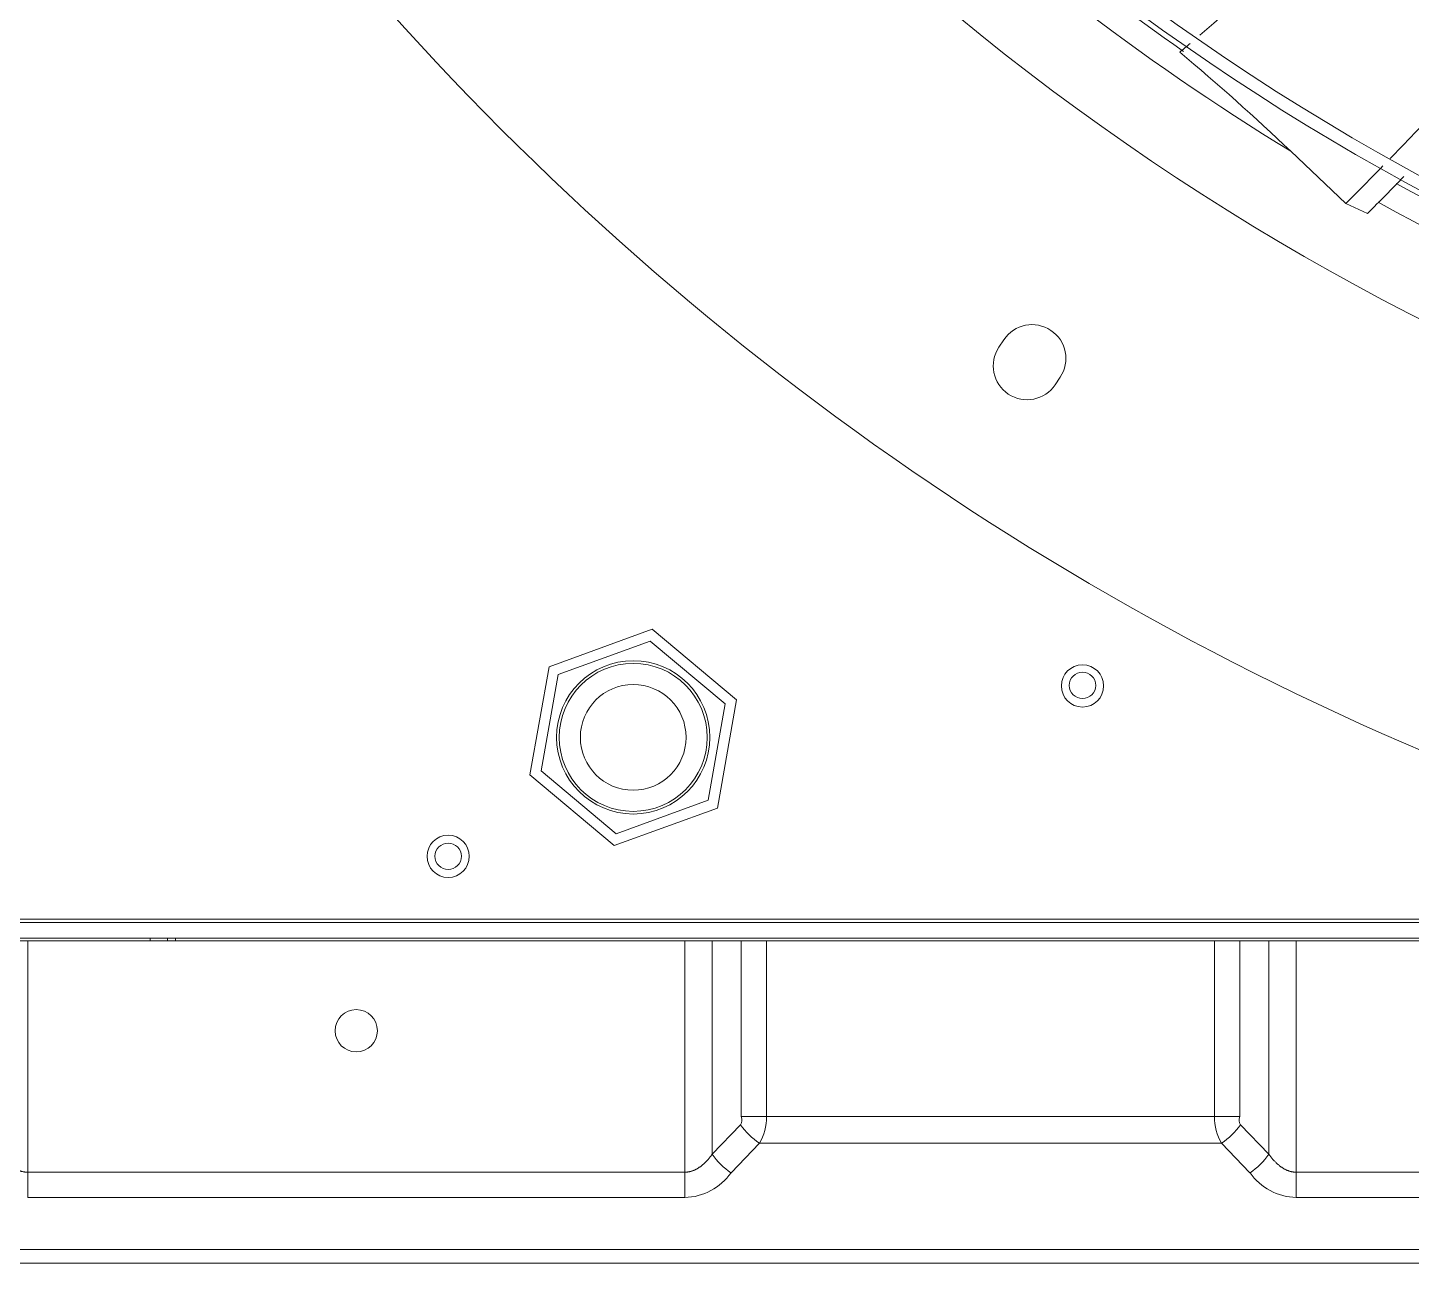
# Model space of a CAD drawing. Header units: millimetres. Extents: x 113490 to 142599, y -20467 to 115.
# Drawn here: x 130816.7 to 131078.5, y -11964.5 to -11730.7 of the extents above; entities that cross this region are included whole.
import ezdxf

# ---------------------------------------------------------------- set-up
doc = ezdxf.new("R2010")
doc.units = ezdxf.units.MM
doc.layers.add('DV3_0', color=7, linetype='Continuous')

msp = doc.modelspace()

# ---------------------------------------------------------------- linework, layer by layer
at = {"layer": 'DV3_0', "color": 7, "linetype": 'Continuous', "lineweight": 15}
for p, q in [((131055.63, -11754.1), (131066.07, -11764)), ((131066.07, -11764), (131070.16, -11765.89)), ((131001.38, -11789.76), (131000.44, -11791.17)), ((131011.08, -11798.28), (131012.02, -11796.87)), ((130915.32, -11851.63), (130934.85, -11844.52)), ((130934.85, -11844.52), (130950.77, -11857.89)), ((130934.46, -11846.77), (130917.07, -11853.09)), ((130948.62, -11858.67), (130934.46, -11846.77)), ((130911.7, -11872.09), (130915.32, -11851.63)), ((130917.07, -11853.09), (130913.85, -11871.31)), ((130950.77, -11857.89), (130947.16, -11878.36)), ((130945.41, -11876.89), (130948.62, -11858.67)), ((130913.85, -11871.31), (130928.02, -11883.21)), ((130927.62, -11885.46), (130911.7, -11872.09)), ((130947.16, -11878.36), (130927.62, -11885.46)), ((130928.02, -11883.21), (130945.41, -11876.89)), ((131793.58, -11899.99), (130799.67, -11899.99)), ((131793.58, -11902.99), (130799.67, -11902.99)), ((130816.68, -11903.49), (130811.51, -11903.49)), ((130816.68, -11903.49), (130941, -11903.49)), ((130844.64, -11903.49), (130844.64, -11902.99)), ((130946.16, -11903.49), (130941, -11903.49)), ((130946.16, -11903.49), (130951.69, -11903.49)), ((130956.46, -11903.49), (130951.69, -11903.49)), ((131041.22, -11903.49), (130956.46, -11903.49)), ((131045.99, -11903.49), (131041.22, -11903.49)), ((131045.99, -11903.49), (131051.51, -11903.49)), ((131056.68, -11903.49), (131051.51, -11903.49)), ((131056.68, -11903.49), (131181, -11903.49)), ((130738.62, -11964.49), (131853.86, -11964.49))]:
    msp.add_line(p, q, dxfattribs=at)
at = {"layer": 'DV3_0', "color": 7, "linetype": 'Continuous', "lineweight": 20}
for p, q in [((131806.84, -11899.39), (130786.6, -11899.39)), ((130816.68, -11947.25), (130816.68, -11903.49)), ((130839.84, -11903.49), (130839.84, -11902.99)), ((130843.16, -11903.49), (130843.16, -11902.99)), ((130941, -11947.25), (130941, -11903.49)), ((130946.16, -11943.87), (130946.16, -11903.49)), ((130951.69, -11903.49), (130951.69, -11936.74)), ((130956.46, -11903.49), (130956.46, -11936.74)), ((131041.22, -11936.74), (131041.22, -11903.49)), ((131045.99, -11936.74), (131045.99, -11903.49)), ((131051.51, -11943.87), (131051.51, -11903.49)), ((131056.68, -11947.25), (131056.68, -11903.49)), ((130951.69, -11936.74), (130956.46, -11936.74)), ((131041.22, -11936.74), (130956.46, -11936.74)), ((131045.99, -11936.74), (131041.22, -11936.74)), ((130951.55, -11938.28), (130946.16, -11943.87)), ((131051.51, -11943.87), (131046.13, -11938.28)), ((130955.13, -11941.77), (130949.74, -11947.36)), ((131042.55, -11941.77), (130955.13, -11941.77)), ((131047.93, -11947.36), (131042.55, -11941.77)), ((130941, -11947.25), (130816.68, -11947.25)), ((130816.68, -11947.25), (130816.68, -11952.04)), ((130941, -11947.25), (130941, -11952.04)), ((131181, -11947.25), (131056.68, -11947.25)), ((131056.68, -11947.25), (131056.68, -11952.04)), ((130941, -11952.04), (130816.68, -11952.04)), ((131181, -11952.04), (131056.68, -11952.04)), ((130738.62, -11961.85), (131853.86, -11961.85))]:
    msp.add_line(p, q, dxfattribs=at)
msp.add_circle((130931.24, -11864.99), 14.5, dxfattribs=at)
at = {"layer": 'DV3_0', "color": 7, "linetype": 'Continuous', "lineweight": 15}
for centre, radius in [((130931.24, -11864.99), 14), ((131016.24, -11855.25), 4), ((131016.24, -11855.15), 2.5), ((130931.24, -11864.99), 10), ((130896.23, -11887.49), 4), ((130896.23, -11887.49), 2.5), ((130878.84, -11920.49), 4)]:
    msp.add_circle(centre, radius, dxfattribs=at)
for centre, radius, start, end in [((131296.24, -11359.99), 551.5, 195.4775, 254.5225), ((130471.84, -11069), 872.24, 310.5122, 317.77416), ((129699.45, -10413.41), 1921.39, 315.69478, 319.02272), ((131296.24, -11359.99), 453.5, 225.9915, 315.56), ((131296.24, -11359.99), 457, 226.1533, 235.1929), ((131296.24, -11359.99), 456, 226.2335, 270), ((131296.24, -11359.99), 477.5, 226.9802, 313.0198), ((130471.84, -11069), 872.24, 310.18237, 310.35176), ((130774.36, -12048.7), 407.31, 46.3255, 50.2835), ((129699.45, -10413.41), 1921.39, 315.33791, 315.63669), ((129763.55, -10469.09), 1840.9, 315.21602, 315.52108), ((131296.24, -11359.99), 457, 241.1263, 267.8054), ((131006.7, -11793.31), 6.4, 326.25, 146.25), ((131005.76, -11794.72), 6.4, 146.25, 326.25)]:
    msp.add_arc(centre, radius, start, end, dxfattribs=at)
at = {"layer": 'DV3_0', "color": 7, "linetype": 'Continuous', "lineweight": 20}
for centre, radius, start, end in [((131296.24, -11359.99), 461.75, 226.1456, 238.5954), ((131296.24, -11359.99), 461.75, 240.9755, 271.3224), ((130949.9, -11937.36), 1.89, 330.7536, 19.0013), ((130947.13, -11936.97), 9.33, 329.0299, 1.4276), ((131050.55, -11936.97), 9.33, 178.573, 210.9696), ((131047.78, -11937.36), 1.89, 160.9993, 209.2458), ((130940.75, -11941.05), 10.99, 271.315, 324.9258), ((131056.93, -11941.05), 10.99, 215.0741, 268.685)]:
    msp.add_arc(centre, radius, start, end, dxfattribs=at)
at = {"layer": 'DV3_0', "color": 7, "linetype": 'Continuous', "lineweight": 15}
for centre, major_axis, start_param, end_param in [((130955.13, -11938.28), (-4.49, 4.33), 1.144952, 1.969202), ((131042.55, -11938.28), (4.49, 4.33), 4.313983, 5.138233), ((130949.74, -11943.87), (-4.49, 4.33), 1.144952, 1.969202), ((131047.93, -11943.87), (4.49, 4.33), 4.313983, 5.138233)]:
    msp.add_ellipse(centre, major_axis=major_axis, ratio=0.436952, start_param=start_param, end_param=end_param, dxfattribs=at)
at = {"layer": 'DV3_0', "color": 7, "linetype": 'Continuous', "lineweight": 20}
for points, knots in [([(130816.68, -11947.25), (130816.63, -11947.25), (130816.53, -11947.25), (130816.39, -11947.24), (130816.24, -11947.23), (130816.09, -11947.21), (130815.95, -11947.19), (130815.8, -11947.16), (130815.65, -11947.13), (130815.5, -11947.09), (130815.35, -11947.04), (130815.2, -11946.99), (130815.05, -11946.93), (130814.9, -11946.87), (130814.74, -11946.8), (130814.58, -11946.72), (130814.42, -11946.64), (130814.26, -11946.54), (130814.1, -11946.44), (130813.93, -11946.33), (130813.76, -11946.21), (130813.59, -11946.09), (130813.42, -11945.95), (130813.24, -11945.8), (130813.06, -11945.64), (130812.88, -11945.47), (130812.69, -11945.28), (130812.5, -11945.09), (130812.31, -11944.88), (130812.11, -11944.65), (130811.91, -11944.41), (130811.71, -11944.15), (130811.58, -11943.97), (130811.51, -11943.87)], [0, 0, 0, 0, 0.024413, 0.048868, 0.073403, 0.098058, 0.122876, 0.147897, 0.173164, 0.198721, 0.224613, 0.250887, 0.277591, 0.304774, 0.33249, 0.360793, 0.38974, 0.419391, 0.449809, 0.481061, 0.513216, 0.546348, 0.580533, 0.615853, 0.652392, 0.69024, 0.729488, 0.770232, 0.812573, 0.856611, 0.902453, 0.950186, 1, 1, 1, 1]), ([(130946.16, -11943.87), (130946.1, -11943.97), (130945.96, -11944.15), (130945.76, -11944.41), (130945.57, -11944.65), (130945.37, -11944.88), (130945.18, -11945.09), (130944.99, -11945.28), (130944.8, -11945.47), (130944.62, -11945.64), (130944.44, -11945.8), (130944.26, -11945.95), (130944.09, -11946.09), (130943.92, -11946.21), (130943.75, -11946.33), (130943.58, -11946.44), (130943.42, -11946.54), (130943.26, -11946.64), (130943.1, -11946.72), (130942.94, -11946.8), (130942.78, -11946.87), (130942.63, -11946.93), (130942.48, -11946.99), (130942.32, -11947.04), (130942.17, -11947.09), (130942.02, -11947.13), (130941.88, -11947.16), (130941.73, -11947.19), (130941.58, -11947.21), (130941.44, -11947.23), (130941.29, -11947.24), (130941.15, -11947.25), (130941.05, -11947.25), (130941, -11947.25)], [0, 0, 0, 0, 0.049764, 0.097517, 0.143364, 0.187409, 0.229756, 0.270506, 0.309759, 0.347611, 0.384155, 0.419479, 0.453668, 0.486804, 0.518962, 0.550217, 0.580639, 0.610293, 0.639243, 0.667548, 0.695267, 0.722453, 0.749159, 0.775436, 0.80133, 0.82689, 0.85216, 0.877183, 0.902004, 0.92666, 0.951207, 0.975655, 1, 1, 1, 1]), ([(131056.68, -11947.25), (131056.63, -11947.25), (131056.53, -11947.25), (131056.39, -11947.24), (131056.24, -11947.23), (131056.09, -11947.21), (131055.95, -11947.19), (131055.8, -11947.16), (131055.65, -11947.13), (131055.5, -11947.09), (131055.35, -11947.04), (131055.2, -11946.99), (131055.05, -11946.93), (131054.9, -11946.87), (131054.74, -11946.8), (131054.58, -11946.72), (131054.42, -11946.64), (131054.26, -11946.54), (131054.1, -11946.44), (131053.93, -11946.33), (131053.76, -11946.21), (131053.59, -11946.09), (131053.42, -11945.95), (131053.24, -11945.8), (131053.06, -11945.64), (131052.88, -11945.47), (131052.69, -11945.28), (131052.5, -11945.09), (131052.31, -11944.88), (131052.11, -11944.65), (131051.91, -11944.41), (131051.71, -11944.15), (131051.58, -11943.97), (131051.51, -11943.87)], [0, 0, 0, 0, 0.024413, 0.048868, 0.073403, 0.098058, 0.122876, 0.147897, 0.173164, 0.198721, 0.224613, 0.250887, 0.277591, 0.304774, 0.33249, 0.360793, 0.38974, 0.419391, 0.449809, 0.481061, 0.513216, 0.546348, 0.580533, 0.615853, 0.652392, 0.69024, 0.729488, 0.770232, 0.812573, 0.856611, 0.902453, 0.950186, 1, 1, 1, 1])]:
    msp.add_open_spline(points, degree=3, knots=knots, dxfattribs=at)

doc.saveas('drawing.dxf')
